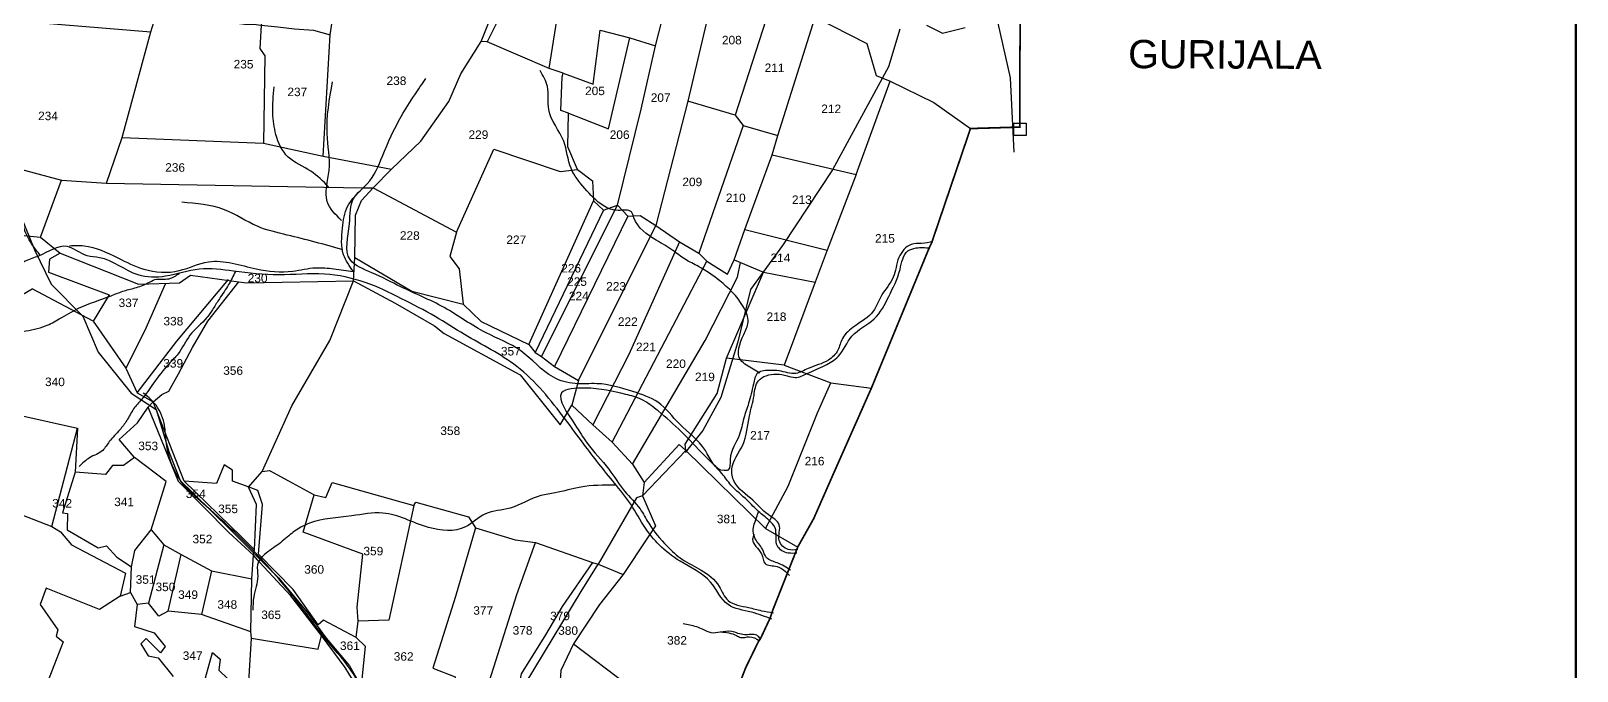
# Model space of a CAD drawing. Header units: inches. Extents: x 179671 to 186598, y 1613440 to 1621634.
# Drawn here: x 183871 to 186598, y 1616213 to 1617343 of the extents above; entities that cross this region are included whole.
import ezdxf
from ezdxf.enums import TextEntityAlignment as Align

# ---------------------------------------------------------------- set-up
doc = ezdxf.new("R2010")
doc.units = ezdxf.units.IN
doc.header["$LTSCALE"] = 15
doc.header["$MEASUREMENT"] = 0
for name, color, linetype in [('HILLS', 3, 'Continuous'), ('PLOT', 7, 'Continuous'), ('PLOT NO', 7, 'Continuous'), ('ROAD', 1, 'Continuous'), ('STREAM', 4, 'Continuous'), ('text1', 7, 'Continuous'), ('VILLAGE BOUNADRY', 5, 'Continuous'), ('VILLAGE BOUNADRY STONES', 1, 'Continuous')]:
    doc.layers.add(name, color=color, linetype=linetype)
doc.styles.get("Standard").update_dxf_attribs({"font": 'arial.ttf'})

msp = doc.modelspace()

# ---------------------------------------------------------------- linework, layer by layer
at = {"layer": 'HILLS'}
msp.add_lwpolyline([(185450.7, 1617353), (185478.6, 1617338.5), (185519.1, 1617348.6)], dxfattribs=at)
at = {"layer": 'PLOT'}
for points in [[(184336.9, 1617697.4), (184316.1, 1617572.1), (184277.1, 1617352.7), (184274.6, 1617311.6), (184283.9, 1617298.5), (184281, 1617144.5)], [(184744, 1617590), (184735, 1617474.6), (184732.8, 1617446.4), (184697.9, 1617367.8), (184675.6, 1617323.6)], [(184723.5, 1617603.8), (184744, 1617590), (184834.4, 1617569.2), (184909.7, 1617543.4), (184901.4, 1617524.9), (185017.2, 1617492.4), (185095.9, 1617478.2), (185185.7, 1617418.8), (185260.4, 1617378.8), (185254.4, 1617367), (185345.2, 1617320.7), (185362.1, 1617263.8), (185386.7, 1617253.9), (185463.4, 1617216.1), (185528.2, 1617170.3)], [(184785.3, 1617276.5), (184810.5, 1617436.3), (184834.4, 1617569.2)], [(184810, 1617268.3), (184862.9, 1617248.8), (184875.2, 1617344.1), (184927.2, 1617330.7), (184972.8, 1617316.3), (185003, 1617436.2), (185017.2, 1617492.4)], [(185095.9, 1617478.2), (185077.3, 1617421), (185029.7, 1617218.6), (184973.3, 1616999)], [(185185.7, 1617418.8), (185113.3, 1617193.9), (185029.7, 1617218.6)], [(183839.4, 1617360.8), (184082.3, 1617341.3), (184088.5, 1617359.9), (184221.8, 1617357.9), (184247.7, 1617354.3), (184263.7, 1617354.8), (184277.1, 1617352.7), (184306.6, 1617349.7), (184336.1, 1617346.4), (184369.3, 1617344.2), (184399.1, 1617335.9), (184407.7, 1617392.7), (184691.7, 1617390)], [(184254.8, 1616184.5), (184260.2, 1616270.7), (184259.1, 1616281.9), (184260.6, 1616375.5), (184263.6, 1616417), (184265.4, 1616426.8), (184269.2, 1616507), (184254.6, 1616537.5), (184278.9, 1616564.8), (184331.5, 1616681.1), (184398.5, 1616796), (184440.1, 1616901.6), (184442.4, 1616942.7), (184443.4, 1617017.5), (184454, 1617043.1), (184474.9, 1617065.9), (184507.1, 1617098.7), (184558.7, 1617148.2), (184607.9, 1617217.9), (184629.6, 1617266.7), (184665, 1617323.9), (184691.7, 1617390)], [(185113.3, 1617193.9), (185127, 1617175.9), (185188.7, 1617157.8), (185254.4, 1617367)], [(183295.5, 1617205.6), (183300.2, 1617209.2), (183489.2, 1617171.4), (183676.2, 1617137.9), (183766.9, 1617120.9), (183771.2, 1617120.3), (183925, 1617079.2), (184004.5, 1617074), (184032.2, 1617154.4), (184082.3, 1617341.3)], [(184004.5, 1617074), (184387.7, 1617067), (184457.2, 1617065.7), (184474.9, 1617065.9), (184621.9, 1616987.7), (184687.7, 1617134), (184804.6, 1617094.4), (184835.3, 1617098.3), (184818.2, 1617138.2), (184819.2, 1617197.2), (184805.8, 1617202), (184808.1, 1617261.6), (184810, 1617268.3), (184785.3, 1617276.5), (184675.6, 1617323.6), (184665, 1617323.9)], [(184386.6, 1617121.5), (184399.1, 1617335.9)], [(184819.2, 1617197.2), (184890, 1617170), (184927.2, 1617330.7)], [(184905.8, 1617035.3), (184947.2, 1617204.6), (184972.8, 1617316.3)], [(185178.2, 1617124.1), (185326.8, 1617089), (185386.7, 1617253.9)], [(184032.2, 1617154.4), (184281, 1617144.5), (184386.6, 1617121.5), (184507.1, 1617098.7)], [(185127, 1617175.9), (185049.2, 1616950.3)], [(185130.4, 1616992.4), (185178.2, 1617124.1), (185188.7, 1617157.8)], [(184835.3, 1617098.3), (184861.7, 1617078.3), (184863.3, 1617043), (184880.9, 1617026.4), (184905.8, 1617035.3), (184923.7, 1617015.8), (184945.7, 1617017.1), (184973.3, 1616999), (185015.1, 1616970.2), (185049.2, 1616950.3), (185063.2, 1616936.2), (185099.5, 1616913.4), (185111.4, 1616938.5), (185130.4, 1616992.4), (185275.7, 1616955.9), (185254.2, 1616899.1), (185199.5, 1616752.7), (185281.8, 1616721.3), (185353.4, 1616712.1)], [(183736.6, 1616993.6), (183887.9, 1616978.7), (183925, 1617079.2)], [(185326.8, 1617089), (185275.7, 1616955.9)], [(184749.1, 1616788.9), (184863.3, 1617043)], [(184880.9, 1617026.4), (184760.2, 1616774.8)], [(184771.6, 1616767.7), (184905.8, 1617035.3)], [(184923.7, 1617015.8), (184794.4, 1616750.1)], [(184837.1, 1616725.8), (184973.3, 1616999)], [(183887.9, 1616978.7), (183922.5, 1616950.5), (184060.6, 1616895.5), (184133.1, 1616898.2), (184152.3, 1616911.8), (184237.7, 1616899.8)], [(184621.9, 1616987.7), (184609.9, 1616944.4), (184626.2, 1616922.5), (184633.5, 1616860.4)], [(185015.1, 1616970.2), (184925.5, 1616771.5), (184862.2, 1616647.5)], [(183922.5, 1616950.5), (183903.7, 1616939.5), (183901.8, 1616917), (184009.3, 1616876.8), (183981, 1616830.5), (183873.5, 1616887.1)], [(184442.4, 1616942.7), (184543, 1616883.3), (184633.5, 1616860.4), (184665.1, 1616830), (184749.1, 1616788.9), (184760.2, 1616774.8), (184771.6, 1616767.7), (184794.4, 1616750.1), (184837.1, 1616725.8), (184824.9, 1616682.3)], [(184896.2, 1616616.8), (185063.2, 1616936.2)], [(185111.4, 1616938.5), (185163, 1616917), (185254.2, 1616899.1)], [(184932, 1616578.1), (185060.4, 1616796.1), (185117.2, 1616908.2), (185122.7, 1616933.7)], [(185199.5, 1616752.7), (185097.7, 1616765), (185163, 1616917)], [(183135.8, 1616841.6), (183246.2, 1616800.6), (183377.9, 1616760.6), (183376.4, 1616737.2), (183516.7, 1616691.9), (183544.6, 1616808.1), (183654.4, 1616817), (183735.3, 1616806.6), (183873.5, 1616887.1)], [(184107.8, 1616895.5), (184071.9, 1616814.1), (184038.5, 1616747.2)], [(184058.2, 1616703.6), (184128.4, 1616795.2), (184219.3, 1616903.7)], [(184451.2, 1616176.5), (184425.5, 1616219.2), (184383.5, 1616275.7), (184329.7, 1616345.3), (184274.3, 1616404.9), (184263.6, 1616417), (184220, 1616457.5), (184131.1, 1616547.5), (184078, 1616678.5), (184086.6, 1616688.1), (184102.1, 1616700.9), (184114.2, 1616707), (184131.1, 1616737.5), (184156.3, 1616784), (184182.8, 1616830.6), (184237.7, 1616899.8), (184251.1, 1616898.2), (184440.1, 1616901.6), (184513.6, 1616862), (184583.1, 1616822.2), (184600, 1616808.4), (184724.9, 1616740.5), (184734.2, 1616735.6), (184804.3, 1616647.5), (184824.9, 1616682.3), (184862.2, 1616647.5), (184896.2, 1616616.8), (184932, 1616578.1), (184952.4, 1616545.7), (184949.5, 1616522.2), (184972.8, 1616469), (184957.3, 1616446.2), (184915.6, 1616383.4), (184874, 1616330.2), (184828.2, 1616261), (184805.7, 1616213.9), (184801.4, 1616154.2)], [(183981, 1616830.5), (184038.5, 1616747.2), (184058.2, 1616703.6), (184086.6, 1616688.1)], [(185014.3, 1616612.4), (185025.9, 1616601.8), (185024.8, 1616613.3), (185081.6, 1616702.6), (185097.7, 1616765)], [(185166.5, 1616464.3), (185206.9, 1616539), (185258.4, 1616668.7), (185281.8, 1616721.3)], [(183747.3, 1616687.2), (183953, 1616641.2), (183949.3, 1616563.5), (183927, 1616492.2), (183935.4, 1616490.8), (183934.7, 1616461.9), (183989.5, 1616430), (184004.1, 1616433.7), (184022.8, 1616413.8), (184048.2, 1616396.9), (184054.6, 1616425.4), (184083, 1616462.1), (184109.4, 1616547.3), (184053.9, 1616589.4), (184026.9, 1616621.2), (184059.1, 1616650.7), (184078, 1616678.5)], [(184593.1, 1615916.6), (184585, 1615945.1), (184544.5, 1615960.3), (184516.3, 1615978.6), (184516.5, 1615988.1), (184496.3, 1616016.9), (184487.8, 1616061.7), (184469.8, 1616140.6), (184455.2, 1616198.5), (184461.4, 1616256), (184444.6, 1616272.1), (184386.8, 1616302.5), (184377.8, 1616294.4), (184333.8, 1616356.7), (184272.7, 1616419.1), (184279.5, 1616506.8), (184271.5, 1616531.5), (184255.8, 1616537.2), (184226.7, 1616547.8), (184226.8, 1616567.2), (184211.9, 1616576.9), (184198.5, 1616543.5), (184141.1, 1616547.8), (184086.6, 1616688.1)], [(183908.2, 1616467.9), (183953, 1616641.2)], [(184952.4, 1616545.7), (185014.3, 1616612.4), (185025.9, 1616601.8), (185166.5, 1616464.3), (185223.5, 1616431.6)], [(184053.9, 1616589.4), (184034.6, 1616575.4), (184014.8, 1616575.8), (184002.5, 1616559.6), (183949.3, 1616563.5)], [(184949.5, 1616522.2), (185025.9, 1616601.8)], [(183489.3, 1616507.1), (183523, 1616501.2), (183554.2, 1616566.2), (183613.5, 1616558.5), (183688.6, 1616546.2), (183804.4, 1616507.8), (183908.2, 1616467.9), (183923.4, 1616458.3), (183942.5, 1616435.8), (184038, 1616385.6), (184028.4, 1616345.2), (183992, 1616321.4), (183898, 1616359.3), (183887.2, 1616330.1), (183918.8, 1616285.3), (183915.4, 1616274.6), (183928.2, 1616264.6), (183888.9, 1616164.3)], [(184278.9, 1616564.8), (184291.8, 1616566.8), (184325.6, 1616548.6), (184370.5, 1616523.5), (184391.1, 1616519.1), (184402.2, 1616545.8), (184546.2, 1616505), (184549.9, 1616510.9), (184642.6, 1616485.1), (184654.9, 1616465.8), (184725.1, 1616444.5), (184760.8, 1616439.8), (184861.4, 1616404.5), (184871.7, 1616401.2), (184915.6, 1616383.4)], [(184141.1, 1616547.8), (184241.6, 1616450.1), (184265.4, 1616426.8)], [(184444.6, 1616272.1), (184448.4, 1616301), (184446.2, 1616325.3), (184456.6, 1616418.8), (184351.1, 1616457.7), (184370.5, 1616523.5)], [(184546.2, 1616505), (184502.1, 1616302.5), (184448.4, 1616301)], [(184949.5, 1616522.2), (184939.3, 1616518.3), (184871.7, 1616401.2)], [(184083, 1616462.1), (184105.6, 1616435.8), (184136.2, 1616418.6), (184189.7, 1616389.9), (184260.6, 1616375.5)], [(184654.9, 1616465.8), (184620, 1616344.6), (184580.2, 1616217.8), (184619.4, 1616202.4), (184606.2, 1616047.8), (184487.8, 1616061.7)], [(184105.6, 1616435.8), (184078.4, 1616332.4)], [(184113, 1616318.2), (184136.2, 1616418.6)], [(184679.8, 1616195.5), (184728, 1616347.8), (184760.8, 1616439.8)], [(184046.4, 1616351.3), (184048.2, 1616396.9)], [(184189.7, 1616389.9), (184171.8, 1616312.3)], [(184861.4, 1616404.5), (184808.2, 1616326.6), (184778.7, 1616276.6), (184735.5, 1616208), (184729.5, 1616176.3)], [(184734.4, 1616174.4), (184741.2, 1616172.5), (184742.9, 1616189.6), (184841.3, 1616353.3), (184871.7, 1616401.2)], [(184028.4, 1616345.2), (184046.4, 1616351.3), (184058.5, 1616330.5), (184053.9, 1616291.2), (184088.6, 1616280.4), (184107.9, 1616256.3), (184099.6, 1616244.9), (184074.6, 1616270.1), (184064.7, 1616260.9), (184078.1, 1616239.9), (184095.2, 1616236.3), (184122, 1616203.3)], [(184259.1, 1616281.9), (184171.8, 1616312.3), (184113, 1616318.2), (184096.7, 1616309.5), (184078.4, 1616332.4), (184058.5, 1616330.5)], [(184260.2, 1616270.7), (184377.5, 1616251.4), (184383.5, 1616275.7)], [(184828.2, 1616261), (184922.7, 1616189.3), (185086, 1616101)], [(184173, 1616179.4), (184191.1, 1616245.2), (184205.1, 1616234), (184202.4, 1616214.1), (184217.6, 1616199.5)]]:
    msp.add_lwpolyline(points, dxfattribs=at)
at = {"layer": 'ROAD'}
for points in [[(185605.2, 1617128.9), (185598.8, 1617259.9), (185573.2, 1617374.7), (185533.6, 1617437.6), (185488.6, 1617507.5), (185459.2, 1617609.4), (185456.1, 1617616.3)], [(185403.5, 1617345.8), (185383.4, 1617279.1), (185284.6, 1617097.4), (185196.7, 1616964.1), (185140.1, 1616886.2), (185117.6, 1616794), (185087.6, 1616695.5), (185056.2, 1616637.1), (185024.9, 1616598.5)], [(183836.6, 1617056.1), (183877.5, 1616956.1), (183907, 1616895.7), (183962.9, 1616839.4), (183989.9, 1616775.7), (184047.6, 1616703), (184092.2, 1616674.2), (184114.8, 1616598.5), (184134.2, 1616548.8), (184157.8, 1616526.3), (184223.8, 1616461.4), (184307.5, 1616377.3), (184358.3, 1616316.6), (184391.5, 1616271), (184432.8, 1616221.9), (184450.4, 1616190.6)]]:
    msp.add_lwpolyline(points, dxfattribs=at)
at = {"layer": 'STREAM'}
for points in [[(185156.4, 1616738.6), (185133.3, 1616752.7), (185123, 1616761.4), (185128.2, 1616806.7), (185136.1, 1616828.6), (185127.1, 1616856.5), (185086, 1616901.5), (185048.6, 1616926.8), (185024.7, 1616939.7), (185003.3, 1616955), (184974.1, 1616973.3), (184934.7, 1617013), (184930.2, 1617023.2), (184907.1, 1617025.8), (184880.5, 1617034.2), (184848, 1617064.6), (184823.7, 1617100.1), (184810.7, 1617148), (184784.3, 1617203.8), (184782.1, 1617244.5), (184769, 1617272.5)], [(184396.2, 1617067.5), (184364.8, 1617094.9), (184324.8, 1617119.9), (184303.2, 1617160), (184297.8, 1617197.6), (184299.9, 1617243.7)], [(184419, 1617008.1), (184393.7, 1617041.5), (184396.9, 1617096), (184393.5, 1617161.5), (184403, 1617253)], [(185462, 1616970.4), (185442, 1616967.7), (185423.7, 1616965.5), (185402, 1616942.7), (185392, 1616907.8), (185371.2, 1616875.4), (185356.8, 1616848), (185324.1, 1616821.6), (185302.3, 1616799.6), (185294.3, 1616779.2), (185277.7, 1616761.6), (185241.8, 1616746.7), (185220.1, 1616738.2), (185190.6, 1616742.6), (185175.6, 1616743.3), (185153.3, 1616738.8), (185145.3, 1616719.3), (185136.9, 1616685.3), (185128.4, 1616659.1), (185120.4, 1616628.8), (185104.3, 1616586), (185100.2, 1616567.6), (185093.8, 1616566.5), (185060.6, 1616601.8), (185015.1, 1616648.9), (184976.8, 1616687.1), (184932.8, 1616706.1), (184869.2, 1616720), (184830.7, 1616720.1), (184792.5, 1616731.3), (184735, 1616778), (184673.8, 1616809.8), (184599.8, 1616854.3), (184523.4, 1616891.1), (184472.6, 1616915.7), (184433.9, 1616939.1), (184432.9, 1617002.1), (184440.7, 1617047.7), (184464.4, 1617072.9), (184491.1, 1617121.6), (184524.3, 1617191.8), (184548, 1617229.7), (184567.8, 1617258.8)], [(184439.8, 1616918.1), (184422.4, 1616947.6), (184420.7, 1616994.7), (184429.7, 1617033), (184450.6, 1617059.2)], [(183886.6, 1616947.5), (183868, 1616973.9), (183857.1, 1617003.2), (183855, 1617016.4), (183837.2, 1617035.5)], [(184421.2, 1616956.5), (184323.1, 1616982.4), (184270.4, 1616997.8), (184212.2, 1617027.1), (184137.1, 1617040.1)], [(185178.1, 1616304.1), (185141.8, 1616316.7), (185100.7, 1616330.1), (185069.8, 1616369.8), (185015.9, 1616406.5), (184978.9, 1616435.8), (184954.8, 1616465.1), (184928.9, 1616507.3), (184900.1, 1616544.6), (184846.2, 1616613.4), (184813.7, 1616657), (184728, 1616750.4), (184635.7, 1616806.8), (184584, 1616838.4), (184524.6, 1616870), (184460.6, 1616898.7), (184389.1, 1616913.2), (184308.4, 1616912.2), (184228.5, 1616918.5), (184168.3, 1616922.1), (184108.3, 1616909.6), (184060.3, 1616911.9), (183992.1, 1616942.3), (183970, 1616945.8), (183934.8, 1616962.1), (183884.5, 1616945.3), (183861.1, 1616936.1), (183844.4, 1616925.5), (183824.4, 1616912.9), (183787.8, 1616880.4), (183761.8, 1616875.8), (183720.1, 1616855.6)], [(183939.2, 1616963.5), (183964.8, 1616963.4), (184024.4, 1616941.9), (184070, 1616922.2), (184132.6, 1616919.5), (184184.4, 1616935.1), (184268.4, 1616922.6), (184332.9, 1616918.7), (184373.1, 1616924.6), (184405.4, 1616922.7), (184439.8, 1616918.1)], [(185223.6, 1616427.2), (185206.8, 1616427.3), (185190.9, 1616443.3), (185191, 1616471.1), (185171.3, 1616489), (185144.4, 1616514.1), (185111.4, 1616547.4), (185107.4, 1616569.9), (185126.4, 1616611.5), (185138.5, 1616663.5), (185146.4, 1616699), (185154.3, 1616725.2), (185167.8, 1616734.1), (185205, 1616733.9), (185218.9, 1616731), (185240.2, 1616737.9), (185271.4, 1616752.1), (185294.7, 1616767.9), (185319.1, 1616803.9), (185358.5, 1616834.4), (185384, 1616874), (185403.9, 1616921.6), (185417.9, 1616954.2), (185432.2, 1616959.5), (185456.4, 1616959.4)], [(183857, 1616812.1), (183896.8, 1616821.8), (183921.1, 1616834.3), (183955.1, 1616853.1), (184012.5, 1616875.3), (184033, 1616883), (184054.2, 1616889), (184077.4, 1616897.7), (184089.7, 1616903.6), (184114.8, 1616905.3), (184133, 1616915.1)], [(184231.8, 1616917.7), (184219.7, 1616894.8), (184203.6, 1616870), (184192.6, 1616852.7), (184181.3, 1616836.5), (184151.6, 1616805.5), (184130.6, 1616772.8), (184114.2, 1616754.7), (184087.1, 1616720.6), (184066.2, 1616692.2), (184052.2, 1616675.5), (184040.1, 1616654.7), (184027.7, 1616638.5), (184009.2, 1616617.7), (183997.6, 1616602.3), (183974.5, 1616589.2), (183956.1, 1616573.9)], [(184600.3, 1615926), (184552.7, 1615949.3), (184513, 1615976.3), (184488.3, 1616031.7), (184462.7, 1616147.8), (184443.9, 1616200.3), (184399.5, 1616258.8), (184362.3, 1616306.7), (184313.3, 1616369.6), (184271.6, 1616416.3), (184175, 1616508.4), (184137.3, 1616545.6), (184109.4, 1616619.2), (184105.8, 1616650.1), (184088.7, 1616685.7), (184069.3, 1616703.3)], [(185222, 1616421.1), (185206.6, 1616421), (185187.8, 1616433.2), (185183.5, 1616465.8), (185173.2, 1616478.7), (185154.4, 1616494.5), (185134.8, 1616513.7), (185105.8, 1616541.1), (185090.2, 1616560.8), (185058.7, 1616593.6), (185018.5, 1616634.9), (184977.2, 1616671.8), (184947.8, 1616692.1), (184920.4, 1616701), (184848, 1616712.2), (184807.1, 1616703.6), (184830.5, 1616647.9), (184851.9, 1616615.2), (184890.5, 1616568.8), (184918.2, 1616530.2), (184945.4, 1616498.8), (184960.7, 1616473.5), (184993, 1616433.4), (185020, 1616409.9), (185053.4, 1616391), (185084.8, 1616362.2), (185100.7, 1616337.3), (185136.8, 1616324.9), (185159.6, 1616319.3), (185180.8, 1616315.7)], [(184901.4, 1616540.6), (184840.8, 1616537.4), (184795.4, 1616527.2), (184770.7, 1616522.6), (184716.1, 1616500.3), (184672.6, 1616490.1), (184637.5, 1616467.3), (184572.1, 1616466.3), (184491.8, 1616491.7), (184436.9, 1616486.7), (184362.3, 1616473.6), (184347.1, 1616466.7), (184325.9, 1616451.7), (184302, 1616432.3), (184289, 1616423.3), (184270.7, 1616400.1), (184271.1, 1616380.2), (184264, 1616343.5), (184262.6, 1616320.2)], [(185210.9, 1616391.1), (185187.2, 1616403.7), (185168.7, 1616412.8), (185161.1, 1616427.7), (185148.6, 1616446.3), (185145.1, 1616459.9), (185150.9, 1616483.6), (185154.7, 1616495)], [(185146.7, 1616453.5), (185144, 1616445.4), (185159.5, 1616419.6), (185166.2, 1616402.4), (185187.2, 1616397.2), (185201.9, 1616388.4), (185209.1, 1616381.5)], [(185157.6, 1616269.3), (185151.3, 1616275.8), (185129.4, 1616276.7), (185107, 1616282.5), (185086.7, 1616281.3), (185070.9, 1616280.2), (185056.9, 1616285.9), (185033.3, 1616293.9), (185021.3, 1616296.3)], [(185087.7, 1616281.9), (185115.6, 1616275.4), (185122.7, 1616272), (185138.2, 1616273.4), (185155.8, 1616266.2)]]:
    msp.add_spline(points, degree=3, dxfattribs=at)
at = {"layer": 'VILLAGE BOUNADRY', "color": 5, "const_width": 4}
msp.add_lwpolyline([(179672.8, 1621079.7), (186596.1, 1621079.7), (186596.1, 1613441.9), (179672.8, 1613441.9)], close=True, dxfattribs=at)
at = {"layer": 'VILLAGE BOUNADRY', "const_width": 3}
msp.add_lwpolyline([(185616.2, 1617398.6), (185615.2, 1617267.8), (185615.1, 1617172.9), (185528.2, 1617170.3), (185459.8, 1616968.9), (185455.2, 1616959.2), (185353.4, 1616712.1), (185285.5, 1616558.8), (185251.6, 1616481.6), (185223.5, 1616431.6), (185180, 1616321.6), (185175.2, 1616307.1), (185158, 1616270.3), (185154.2, 1616264.8), (185131.9, 1616219), (185086, 1616101)], dxfattribs=at)
at = {"layer": 'VILLAGE BOUNADRY STONES'}
msp.add_lwpolyline([(185604.5, 1617179.7), (185626.4, 1617179.6), (185626.3, 1617158.1), (185604.5, 1617158.2)], close=True, dxfattribs=at)

# ---------------------------------------------------------------- texts
at = {"layer": 'PLOT NO'}
for s, p in [('208', (185107.3, 1617326.5)), ('235', (184246.1, 1617283.9)), ('238', (184515.8, 1617254.7)), ('211', (185182.6, 1617277.5)), ('237', (184340.9, 1617235)), ('205', (184865.9, 1617236.8)), ('207', (184981.7, 1617224.9)), ('212', (185282.5, 1617205.1)), ('234', (183901.2, 1617192.6)), ('229', (184660.3, 1617159.6)), ('206', (184909.4, 1617159.5)), ('236', (184125.4, 1617101.6)), ('209', (185037.5, 1617076.1)), ('210', (185114.2, 1617048)), ('213', (185230.8, 1617044.7)), ('228', (184539.3, 1616981.5)), ('227', (184727.1, 1616974)), ('215', (185377.3, 1616976.5)), ('214', (185193, 1616942.1)), ('230', (184270.9, 1616906.3)), ('226', (184823.9, 1616923.8)), ('225', (184834.2, 1616900.2)), ('224', (184837.4, 1616874.7)), ('223', (184903.1, 1616891.8)), ('337', (184043.2, 1616862.7)), ('338', (184122.3, 1616830.3)), ('222', (184923.8, 1616829.5)), ('218', (185186.1, 1616838.2)), ('357', (184717.5, 1616777.3)), ('221', (184955.7, 1616784.9)), ('339', (184122, 1616755.9)), ('356', (184227.7, 1616743.1)), ('220', (185008.7, 1616755.2)), ('340', (183913.4, 1616723.2)), ('219', (185059.8, 1616732)), ('358', (184610.7, 1616636.9)), ('217', (185157, 1616628.9)), ('353', (184077.9, 1616610.1)), ('216', (185253.2, 1616583.3)), ('354', (184161.8, 1616525.6)), ('342', (183926.2, 1616508.9)), ('341', (184035.4, 1616511.3)), ('355', (184218.8, 1616499)), ('381', (185098.3, 1616481.2)), ('352', (184173.6, 1616445.7)), ('359', (184475, 1616424.5)), ('360', (184370.6, 1616392.1)), ('351', (184073.3, 1616374.3)), ('350', (184108.3, 1616361.3)), ('349', (184148.2, 1616347.6)), ('348', (184217.4, 1616330.2)), ('365', (184294.7, 1616312)), ('377', (184668.8, 1616319.6)), ('379', (184804.3, 1616310)), ('378', (184738.2, 1616284.5)), ('380', (184818.5, 1616284.2)), ('361', (184433.6, 1616257.4)), ('382', (185010.6, 1616266.9)), ('347', (184156.3, 1616239.9)), ('362', (184528.5, 1616238.5))]:
    msp.add_text(s, height=15, rotation=359.7684, dxfattribs=at).set_placement(p, align=Align.MIDDLE_CENTER)
at = {"layer": 'text1', "color": 1, "insert": (185806.7, 1617410.2), "char_height": 50, "width": 173.938, "attachment_point": 1, "rotation": 359.7684}
msp.add_mtext('NO.81 GURIJALA', dxfattribs=at)

doc.saveas('drawing.dxf')
